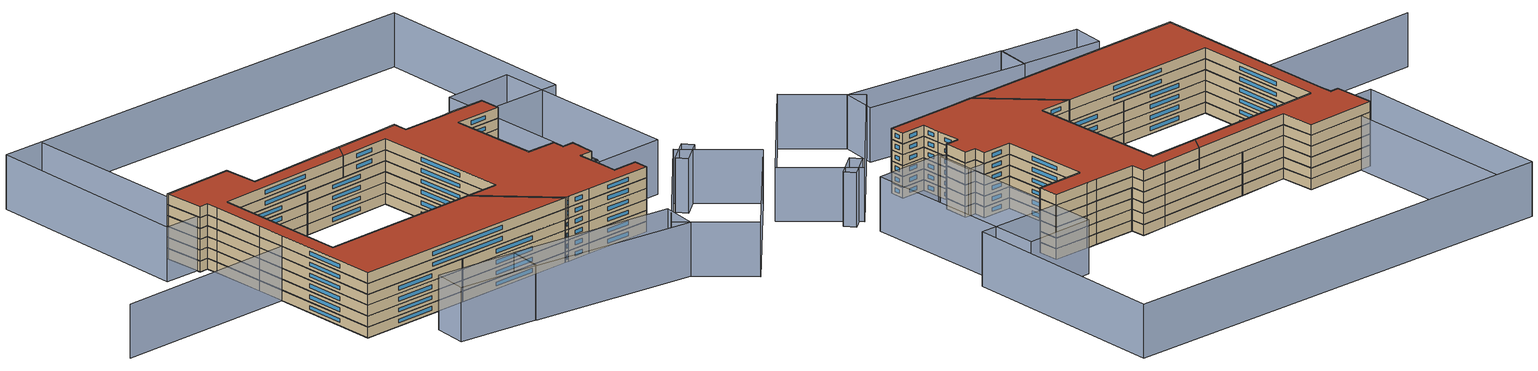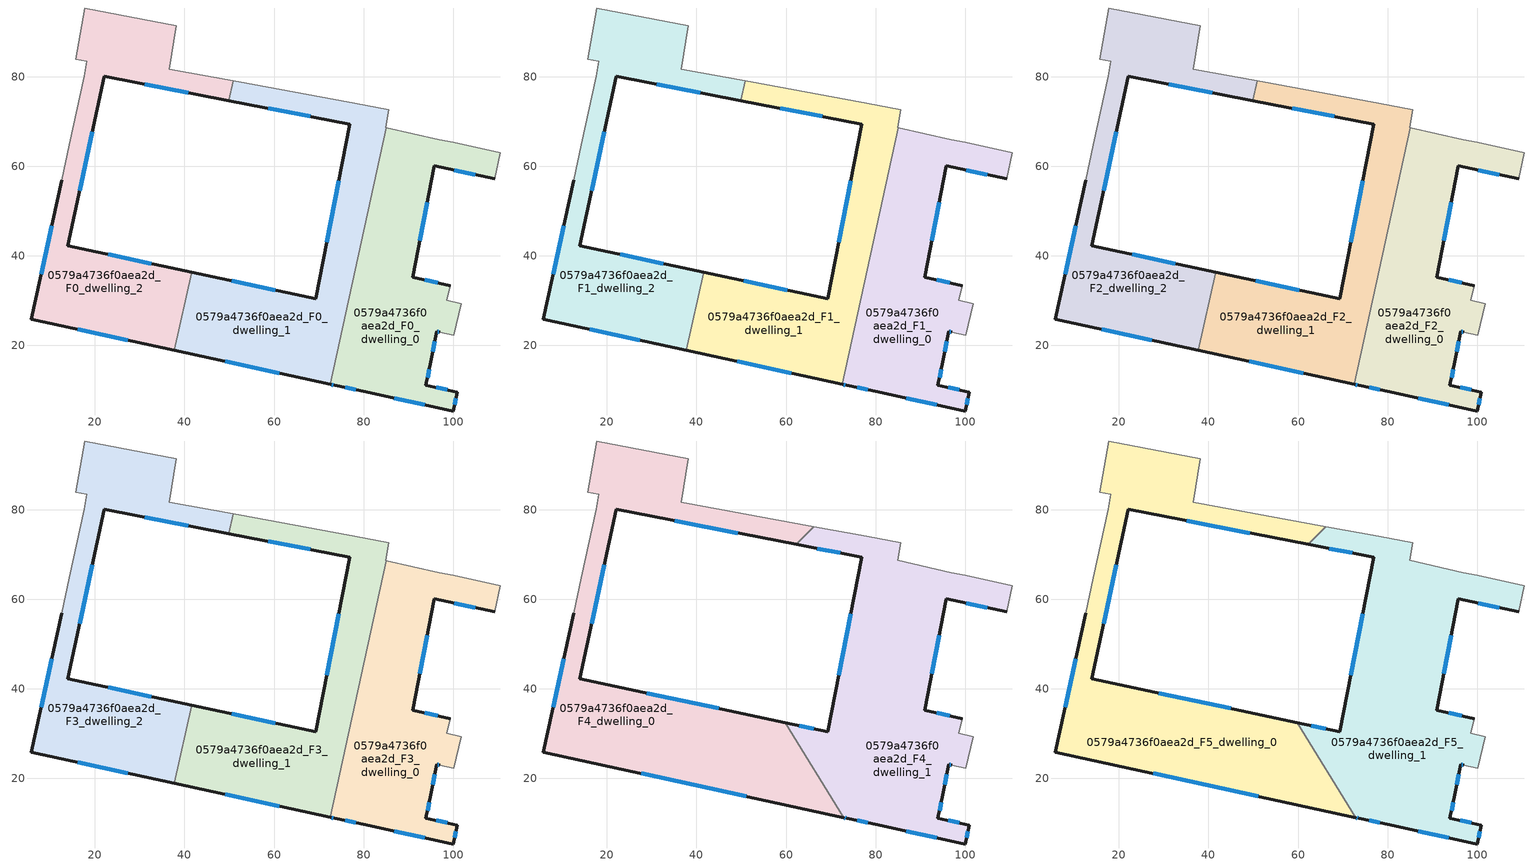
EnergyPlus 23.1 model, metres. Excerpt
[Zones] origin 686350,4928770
0579a4736f0aea2d_F0_dwelling_0
 floor ground (EU_floor_Construction): 100.94,9.56 93.94,11.07 95.07,16.31 96.32,23.1 97.01,22.95 100.17,22.27 101.87,29.29 98.62,30.05 99.36,33.34 90.97,35.24 95.83,60.07 109.3,57.16 110.51,63 100.09,65.36 96.97,65.89 85.02,68.63 72.52,11.29 73.61,11.05 80.53,9.6 100.04,5.32 z0
 wall outside (EU_wall_Construction): 109.3,57.16 95.83,60.07 90.97,35.24 99.36,33.34 / 97.01,22.95 96.32,23.1 95.07,16.31 93.94,11.07 100.94,9.56 100.04,5.32 80.53,9.6 73.61,11.05 72.52,11.29 z0:3
 wall adiabatic (EU_wall_Construction): 99.36,33.34 98.62,30.05 101.87,29.29 100.17,22.27 97.01,22.95 / 85.02,68.63 96.97,65.89 100.09,65.36 110.51,63 109.3,57.16 z0:3
 wall to 0579a4736f0aea2d_F0_dwelling_1 (EU_wall_Construction): 72.52,11.29 85.02,68.63 z0:3
 window (EU_Window_Construction): 104.92,58.1 100.21,59.12 / 94.25,51.99 92.55,43.31 / 93.69,34.62 96.63,33.95 / 96.78,22.99 96.54,23.05 / 95.91,20.89 95.47,18.51 / 94.7,14.6 94.31,12.77 / 96.22,10.58 98.67,10.05 / 100.65,8.18 100.33,6.7 / 93.69,6.71 86.87,8.21 / 78.28,10.07 75.86,10.58 / 73.25,11.12 72.87,11.21 z0.98:2.02
0579a4736f0aea2d_F0_dwelling_1
 floor ground (EU_floor_Construction): 72.52,11.29 85.02,68.63 84.92,68.66 85.65,72.62 78.08,74.04 50.89,79.06 49.93,74.64 76.89,69.41 69.32,30.37 41.57,36.32 37.76,18.87 z0
 wall outside (EU_wall_Construction): 72.52,11.29 37.76,18.87 / 41.57,36.32 69.32,30.37 76.89,69.41 49.93,74.64 z0:3
 wall adiabatic (EU_wall_Construction): 50.89,79.06 78.08,74.04 85.65,72.62 84.92,68.66 85.02,68.63 z0:3
 wall to 0579a4736f0aea2d_F0_dwelling_2 (EU_wall_Construction): 37.76,18.87 41.57,36.32 / 49.93,74.64 50.89,79.06 z0:3
 window (EU_Window_Construction): 61.21,13.75 49.07,16.4 / 50.59,34.39 60.29,32.3 / 71.78,43.06 74.42,56.71 / 68.12,71.11 58.7,72.94 z0.98:2.02
0579a4736f0aea2d_F0_dwelling_2
 floor ground (EU_floor_Construction): 37.76,18.87 41.57,36.32 13.97,42.25 22.08,80.05 49.93,74.64 50.89,79.06 36.61,81.7 38.16,91.35 17.68,95.35 15.69,83.92 18.16,83.49 17.56,80.11 14.23,64.78 12.6,56.82 5.8,25.84 z0
 wall outside (EU_wall_Construction): 49.93,74.64 22.08,80.05 13.97,42.25 41.57,36.32 / 37.76,18.87 5.8,25.84 12.6,56.82 z0:3
 wall adiabatic (EU_wall_Construction): 12.6,56.82 14.23,64.78 17.56,80.11 18.16,83.49 15.69,83.92 17.68,95.35 38.16,91.35 36.61,81.7 50.89,79.06 z0:3
 window (EU_Window_Construction): 40.87,76.4 31.13,78.29 / 19.44,67.75 16.6,54.54 / 22.94,40.32 32.59,38.25 / 27.37,21.13 16.19,23.57 / 8.01,35.91 10.39,46.74 z0.98:2.02
0579a4736f0aea2d_F1_dwelling_0
 floor to 0579a4736f0aea2d_F0_dwelling_0 (EU_floor_Construction): 100.94,9.56 93.94,11.07 95.07,16.31 96.32,23.1 97.01,22.95 100.17,22.27 101.87,29.29 98.62,30.05 99.36,33.34 90.97,35.24 95.83,60.07 109.3,57.16 110.51,63 100.09,65.36 96.97,65.89 85.02,68.63 72.52,11.29 73.61,11.05 80.53,9.6 100.04,5.32 z3
 wall outside (EU_wall_Construction): 109.3,57.16 95.83,60.07 90.97,35.24 99.36,33.34 / 97.01,22.95 96.32,23.1 95.07,16.31 93.94,11.07 100.94,9.56 100.04,5.32 80.53,9.6 73.61,11.05 72.52,11.29 z3:6
 wall adiabatic (EU_wall_Construction): 99.36,33.34 98.62,30.05 101.87,29.29 100.17,22.27 97.01,22.95 / 85.02,68.63 96.97,65.89 100.09,65.36 110.51,63 109.3,57.16 z3:6
 wall to 0579a4736f0aea2d_F1_dwelling_1 (EU_wall_Construction): 72.52,11.29 85.02,68.63 z3:6
 window (EU_Window_Construction): 104.92,58.1 100.21,59.12 / 94.25,51.99 92.55,43.31 / 93.69,34.62 96.63,33.95 / 96.78,22.99 96.54,23.05 / 95.91,20.89 95.47,18.51 / 94.7,14.6 94.31,12.77 / 96.22,10.58 98.67,10.05 / 100.65,8.18 100.33,6.7 / 93.69,6.71 86.87,8.21 / 78.28,10.07 75.86,10.58 / 73.25,11.12 72.87,11.21 z3.98:5.02
0579a4736f0aea2d_F1_dwelling_1
 floor to 0579a4736f0aea2d_F0_dwelling_1 (EU_floor_Construction): 72.52,11.29 85.02,68.63 84.92,68.66 85.65,72.62 78.08,74.04 50.89,79.06 49.93,74.64 76.89,69.41 69.32,30.37 41.57,36.32 37.76,18.87 z3
 wall outside (EU_wall_Construction): 72.52,11.29 37.76,18.87 / 41.57,36.32 69.32,30.37 76.89,69.41 49.93,74.64 z3:6
 wall adiabatic (EU_wall_Construction): 50.89,79.06 78.08,74.04 85.65,72.62 84.92,68.66 85.02,68.63 z3:6
 wall to 0579a4736f0aea2d_F1_dwelling_2 (EU_wall_Construction): 37.76,18.87 41.57,36.32 / 49.93,74.64 50.89,79.06 z3:6
 window (EU_Window_Construction): 61.21,13.75 49.07,16.4 / 50.59,34.39 60.29,32.3 / 71.78,43.06 74.42,56.71 / 68.12,71.11 58.7,72.94 z3.98:5.02
0579a4736f0aea2d_F1_dwelling_2
 floor to 0579a4736f0aea2d_F0_dwelling_2 (EU_floor_Construction): 37.76,18.87 41.57,36.32 13.97,42.25 22.08,80.05 49.93,74.64 50.89,79.06 36.61,81.7 38.16,91.35 17.68,95.35 15.69,83.92 18.16,83.49 17.56,80.11 14.23,64.78 12.6,56.82 5.8,25.84 z3
 wall outside (EU_wall_Construction): 49.93,74.64 22.08,80.05 13.97,42.25 41.57,36.32 / 37.76,18.87 5.8,25.84 12.6,56.82 z3:6
 wall adiabatic (EU_wall_Construction): 12.6,56.82 14.23,64.78 17.56,80.11 18.16,83.49 15.69,83.92 17.68,95.35 38.16,91.35 36.61,81.7 50.89,79.06 z3:6
 window (EU_Window_Construction): 40.87,76.4 31.13,78.29 / 19.44,67.75 16.6,54.54 / 22.94,40.32 32.59,38.25 / 27.37,21.13 16.19,23.57 / 8.01,35.91 10.39,46.74 z3.98:5.02
0579a4736f0aea2d_F2_dwelling_0
 floor to 0579a4736f0aea2d_F1_dwelling_0 (EU_floor_Construction): 100.94,9.56 93.94,11.07 95.07,16.31 96.32,23.1 97.01,22.95 100.17,22.27 101.87,29.29 98.62,30.05 99.36,33.34 90.97,35.24 95.83,60.07 109.3,57.16 110.51,63 100.09,65.36 96.97,65.89 85.02,68.63 72.52,11.29 73.61,11.05 80.53,9.6 100.04,5.32 z6
 wall outside (EU_wall_Construction): 109.3,57.16 95.83,60.07 90.97,35.24 99.36,33.34 / 97.01,22.95 96.32,23.1 95.07,16.31 93.94,11.07 100.94,9.56 100.04,5.32 80.53,9.6 73.61,11.05 72.52,11.29 z6:9
 wall adiabatic (EU_wall_Construction): 99.36,33.34 98.62,30.05 101.87,29.29 100.17,22.27 97.01,22.95 / 85.02,68.63 96.97,65.89 100.09,65.36 110.51,63 109.3,57.16 z6:9
 wall to 0579a4736f0aea2d_F2_dwelling_1 (EU_wall_Construction): 72.52,11.29 85.02,68.63 z6:9
 window (EU_Window_Construction): 104.92,58.1 100.21,59.12 / 94.25,51.99 92.55,43.31 / 93.69,34.62 96.63,33.95 / 96.78,22.99 96.54,23.05 / 95.91,20.89 95.47,18.51 / 94.7,14.6 94.31,12.77 / 96.22,10.58 98.67,10.05 / 100.65,8.18 100.33,6.7 / 93.69,6.71 86.87,8.21 / 78.28,10.07 75.86,10.58 / 73.25,11.12 72.87,11.21 z6.98:8.02
0579a4736f0aea2d_F2_dwelling_1
 floor to 0579a4736f0aea2d_F1_dwelling_1 (EU_floor_Construction): 72.52,11.29 85.02,68.63 84.92,68.66 85.65,72.62 78.08,74.04 50.89,79.06 49.93,74.64 76.89,69.41 69.32,30.37 41.57,36.32 37.76,18.87 z6
 wall outside (EU_wall_Construction): 72.52,11.29 37.76,18.87 / 41.57,36.32 69.32,30.37 76.89,69.41 49.93,74.64 z6:9
 wall adiabatic (EU_wall_Construction): 50.89,79.06 78.08,74.04 85.65,72.62 84.92,68.66 85.02,68.63 z6:9
 wall to 0579a4736f0aea2d_F2_dwelling_2 (EU_wall_Construction): 37.76,18.87 41.57,36.32 / 49.93,74.64 50.89,79.06 z6:9
 window (EU_Window_Construction): 61.21,13.75 49.07,16.4 / 50.59,34.39 60.29,32.3 / 71.78,43.06 74.42,56.71 / 68.12,71.11 58.7,72.94 z6.98:8.02
0579a4736f0aea2d_F2_dwelling_2
 floor to 0579a4736f0aea2d_F1_dwelling_2 (EU_floor_Construction): 37.76,18.87 41.57,36.32 13.97,42.25 22.08,80.05 49.93,74.64 50.89,79.06 36.61,81.7 38.16,91.35 17.68,95.35 15.69,83.92 18.16,83.49 17.56,80.11 14.23,64.78 12.6,56.82 5.8,25.84 z6
 wall outside (EU_wall_Construction): 49.93,74.64 22.08,80.05 13.97,42.25 41.57,36.32 / 37.76,18.87 5.8,25.84 12.6,56.82 z6:9
 wall adiabatic (EU_wall_Construction): 12.6,56.82 14.23,64.78 17.56,80.11 18.16,83.49 15.69,83.92 17.68,95.35 38.16,91.35 36.61,81.7 50.89,79.06 z6:9
 window (EU_Window_Construction): 40.87,76.4 31.13,78.29 / 19.44,67.75 16.6,54.54 / 22.94,40.32 32.59,38.25 / 27.37,21.13 16.19,23.57 / 8.01,35.91 10.39,46.74 z6.98:8.02
0579a4736f0aea2d_F3_dwelling_0
 floor to 0579a4736f0aea2d_F2_dwelling_0 (EU_floor_Construction): 100.94,9.56 93.94,11.07 95.07,16.31 96.32,23.1 97.01,22.95 100.17,22.27 101.87,29.29 98.62,30.05 99.36,33.34 90.97,35.24 95.83,60.07 109.3,57.16 110.51,63 100.09,65.36 96.97,65.89 85.02,68.63 72.52,11.29 73.61,11.05 80.53,9.6 100.04,5.32 z9
 wall outside (EU_wall_Construction): 109.3,57.16 95.83,60.07 90.97,35.24 99.36,33.34 / 97.01,22.95 96.32,23.1 95.07,16.31 93.94,11.07 100.94,9.56 100.04,5.32 80.53,9.6 73.61,11.05 72.52,11.29 z9:12
 wall adiabatic (EU_wall_Construction): 99.36,33.34 98.62,30.05 101.87,29.29 100.17,22.27 97.01,22.95 / 85.02,68.63 96.97,65.89 100.09,65.36 110.51,63 109.3,57.16 z9:12
 wall to 0579a4736f0aea2d_F3_dwelling_1 (EU_wall_Construction): 72.52,11.29 85.02,68.63 z9:12
 window (EU_Window_Construction): 104.92,58.1 100.21,59.12 / 94.25,51.99 92.55,43.31 / 93.69,34.62 96.63,33.95 / 96.78,22.99 96.54,23.05 / 95.91,20.89 95.47,18.51 / 94.7,14.6 94.31,12.77 / 96.22,10.58 98.67,10.05 / 100.65,8.18 100.33,6.7 / 93.69,6.71 86.87,8.21 / 78.28,10.07 75.86,10.58 / 73.25,11.12 72.87,11.21 z9.98:11.02
0579a4736f0aea2d_F3_dwelling_1
 floor to 0579a4736f0aea2d_F2_dwelling_1 (EU_floor_Construction): 72.52,11.29 85.02,68.63 84.92,68.66 85.65,72.62 78.08,74.04 50.89,79.06 49.93,74.64 76.89,69.41 69.32,30.37 41.57,36.32 37.76,18.87 z9
 wall outside (EU_wall_Construction): 72.52,11.29 37.76,18.87 / 41.57,36.32 69.32,30.37 76.89,69.41 49.93,74.64 z9:12
 wall adiabatic (EU_wall_Construction): 50.89,79.06 78.08,74.04 85.65,72.62 84.92,68.66 85.02,68.63 z9:12
 wall to 0579a4736f0aea2d_F3_dwelling_2 (EU_wall_Construction): 37.76,18.87 41.57,36.32 / 49.93,74.64 50.89,79.06 z9:12
 window (EU_Window_Construction): 61.21,13.75 49.07,16.4 / 50.59,34.39 60.29,32.3 / 71.78,43.06 74.42,56.71 / 68.12,71.11 58.7,72.94 z9.98:11.02
0579a4736f0aea2d_F3_dwelling_2
 floor to 0579a4736f0aea2d_F2_dwelling_2 (EU_floor_Construction): 37.76,18.87 41.57,36.32 13.97,42.25 22.08,80.05 49.93,74.64 50.89,79.06 36.61,81.7 38.16,91.35 17.68,95.35 15.69,83.92 18.16,83.49 17.56,80.11 14.23,64.78 12.6,56.82 5.8,25.84 z9
 wall outside (EU_wall_Construction): 49.93,74.64 22.08,80.05 13.97,42.25 41.57,36.32 / 37.76,18.87 5.8,25.84 12.6,56.82 z9:12
 wall adiabatic (EU_wall_Construction): 12.6,56.82 14.23,64.78 17.56,80.11 18.16,83.49 15.69,83.92 17.68,95.35 38.16,91.35 36.61,81.7 50.89,79.06 z9:12
 window (EU_Window_Construction): 40.87,76.4 31.13,78.29 / 19.44,67.75 16.6,54.54 / 22.94,40.32 32.59,38.25 / 27.37,21.13 16.19,23.57 / 8.01,35.91 10.39,46.74 z9.98:11.02
0579a4736f0aea2d_F4_dwelling_0
 floor to 0579a4736f0aea2d_F3_dwelling_2 (EU_floor_Construction): 37.76,18.87 41.57,36.32 13.97,42.25 22.08,80.05 49.93,74.64 50.89,79.06 36.61,81.7 38.16,91.35 17.68,95.35 15.69,83.92 18.16,83.49 17.56,80.11 14.23,64.78 12.6,56.82 5.8,25.84 z12
 floor to 0579a4736f0aea2d_F3_dwelling_0 (EU_floor_Construction): 72.92,11.2 72.61,11.71 72.52,11.29 z12
 floor to 0579a4736f0aea2d_F3_dwelling_1 (EU_floor_Construction): 62.25,72.25 66.19,76.24 50.89,79.06 49.93,74.64 z12; 72.52,11.29 72.61,11.71 59.87,32.39 41.57,36.32 37.76,18.87 z12
 wall outside (EU_wall_Construction): 62.25,72.25 22.08,80.05 13.97,42.25 59.87,32.39 / 72.92,11.2 5.8,25.84 12.6,56.82 z12:15
 wall to 0579a4736f0aea2d_F4_dwelling_1 (EU_wall_Construction): 66.19,76.24 62.25,72.25 / 59.87,32.39 72.92,11.2 z12:15
 wall adiabatic (EU_wall_Construction): 12.6,56.82 14.23,64.78 17.56,80.11 18.16,83.49 15.69,83.92 17.68,95.35 38.16,91.35 36.61,81.7 66.19,76.24 z12:15
 window (EU_Window_Construction): 49.19,74.78 35.14,77.51 / 19.44,67.75 16.6,54.54 / 28.9,39.04 44.94,35.6 / 51.09,15.96 27.63,21.08 / 8.01,35.91 10.39,46.74 z12.98:14.02
0579a4736f0aea2d_F4_dwelling_1
 floor to 0579a4736f0aea2d_F3_dwelling_0 (EU_floor_Construction): 100.94,9.56 93.94,11.07 95.07,16.31 96.32,23.1 97.01,22.95 100.17,22.27 101.87,29.29 98.62,30.05 99.36,33.34 90.97,35.24 95.83,60.07 109.3,57.16 110.51,63 100.09,65.36 96.97,65.89 85.02,68.63 72.61,11.71 72.92,11.2 73.61,11.05 80.53,9.6 100.04,5.32 z12
 floor to 0579a4736f0aea2d_F3_dwelling_1 (EU_floor_Construction): 72.61,11.71 85.02,68.63 84.92,68.66 85.65,72.62 78.08,74.04 66.19,76.24 62.25,72.25 76.89,69.41 69.32,30.37 59.87,32.39 z12
 wall outside (EU_wall_Construction): 109.3,57.16 95.83,60.07 90.97,35.24 99.36,33.34 / 97.01,22.95 96.32,23.1 95.07,16.31 93.94,11.07 100.94,9.56 100.04,5.32 80.53,9.6 73.61,11.05 72.92,11.2 / 59.87,32.39 69.32,30.37 76.89,69.41 62.25,72.25 z12:15
 wall adiabatic (EU_wall_Construction): 99.36,33.34 98.62,30.05 101.87,29.29 100.17,22.27 97.01,22.95 / 66.19,76.24 78.08,74.04 85.65,72.62 84.92,68.66 96.97,65.89 100.09,65.36 110.51,63 109.3,57.16 z12:15
 window (EU_Window_Construction): 104.92,58.1 100.21,59.12 / 94.25,51.99 92.55,43.31 / 93.69,34.62 96.63,33.95 / 96.78,22.99 96.54,23.05 / 95.91,20.89 95.47,18.51 / 94.7,14.6 94.31,12.77 / 96.22,10.58 98.67,10.05 / 100.65,8.18 100.33,6.7 / 93.69,6.71 86.87,8.21 / 78.28,10.07 75.86,10.58 / 73.38,11.1 73.15,11.15 / 62.94,31.73 66.25,31.03 / 71.78,43.06 74.42,56.71 / 72.13,70.33 67.01,71.32 z12.98:14.02
0579a4736f0aea2d_F5_dwelling_0
 floor to 0579a4736f0aea2d_F4_dwelling_0 (EU_floor_Construction): 72.92,11.2 59.87,32.39 13.97,42.25 22.08,80.05 62.25,72.25 66.19,76.24 36.61,81.7 38.16,91.35 17.68,95.35 15.69,83.92 18.16,83.49 17.56,80.11 14.23,64.78 12.6,56.82 5.8,25.84 z15
 wall outside (EU_wall_Construction): 62.25,72.25 22.08,80.05 13.97,42.25 59.87,32.39 / 72.92,11.2 5.8,25.84 12.6,56.82 z15:18
 wall to 0579a4736f0aea2d_F5_dwelling_1 (EU_wall_Construction): 66.19,76.24 62.25,72.25 / 59.87,32.39 72.92,11.2 z15:18
 wall adiabatic (EU_wall_Construction): 12.6,56.82 14.23,64.78 17.56,80.11 18.16,83.49 15.69,83.92 17.68,95.35 38.16,91.35 36.61,81.7 66.19,76.24 z15:18
 window (EU_Window_Construction): 49.19,74.78 35.14,77.51 / 19.44,67.75 16.6,54.54 / 28.9,39.04 44.94,35.6 / 51.09,15.96 27.63,21.08 / 8.01,35.91 10.39,46.74 z15.98:17.02
 roof outside (EU_roof_Construction): 66.19,76.24 62.25,72.25 22.08,80.05 13.97,42.25 59.87,32.39 72.92,11.2 5.8,25.84 12.6,56.82 14.23,64.78 17.56,80.11 18.16,83.49 15.69,83.92 17.68,95.35 38.16,91.35 36.61,81.7 z18
0579a4736f0aea2d_F5_dwelling_1
 floor to 0579a4736f0aea2d_F4_dwelling_1 (EU_floor_Construction): 100.94,9.56 93.94,11.07 95.07,16.31 96.32,23.1 97.01,22.95 100.17,22.27 101.87,29.29 98.62,30.05 99.36,33.34 90.97,35.24 95.83,60.07 109.3,57.16 110.51,63 100.09,65.36 96.97,65.89 84.92,68.66 85.65,72.62 78.08,74.04 66.19,76.24 62.25,72.25 76.89,69.41 69.32,30.37 59.87,32.39 72.92,11.2 73.61,11.05 80.53,9.6 100.04,5.32 z15
 wall outside (EU_wall_Construction): 109.3,57.16 95.83,60.07 90.97,35.24 99.36,33.34 / 97.01,22.95 96.32,23.1 95.07,16.31 93.94,11.07 100.94,9.56 100.04,5.32 80.53,9.6 73.61,11.05 72.92,11.2 / 59.87,32.39 69.32,30.37 76.89,69.41 62.25,72.25 z15:18
 wall adiabatic (EU_wall_Construction): 99.36,33.34 98.62,30.05 101.87,29.29 100.17,22.27 97.01,22.95 / 66.19,76.24 78.08,74.04 85.65,72.62 84.92,68.66 96.97,65.89 100.09,65.36 110.51,63 109.3,57.16 z15:18
 window (EU_Window_Construction): 104.92,58.1 100.21,59.12 / 94.25,51.99 92.55,43.31 / 93.69,34.62 96.63,33.95 / 96.78,22.99 96.54,23.05 / 95.91,20.89 95.47,18.51 / 94.7,14.6 94.31,12.77 / 96.22,10.58 98.67,10.05 / 100.65,8.18 100.33,6.7 / 93.69,6.71 86.87,8.21 / 78.28,10.07 75.86,10.58 / 73.38,11.1 73.15,11.15 / 62.94,31.73 66.25,31.03 / 71.78,43.06 74.42,56.71 / 72.13,70.33 67.01,71.32 z15.98:17.02
 roof outside (EU_roof_Construction): 110.51,63 109.3,57.16 95.83,60.07 90.97,35.24 99.36,33.34 98.62,30.05 101.87,29.29 100.17,22.27 97.01,22.95 96.32,23.1 95.07,16.31 93.94,11.07 100.94,9.56 100.04,5.32 80.53,9.6 73.61,11.05 72.92,11.2 59.87,32.39 69.32,30.37 76.89,69.41 62.25,72.25 66.19,76.24 78.08,74.04 85.65,72.62 84.92,68.66 96.97,65.89 100.09,65.36 z18
shading: 31.64,143.25 12.6,56.82 / 12.6,56.82 -38.58,68.09 / 80.74,-15.38 118.44,9.82 / 118.44,9.82 130.98,-8.94 / 130.98,-8.94 93.28,-34.14 / 93.28,-34.14 80.74,-15.38 / 42.46,6.62 86.99,-10.01 / 86.99,-10.01 83.46,-19.45 / 83.46,-19.45 38.93,-2.82 / 38.93,-2.82 42.46,6.62 / 20.35,14.12 42.58,6.39 / 42.58,6.39 39.43,-2.67 / 39.43,-2.67 17.2,5.06 / 17.2,5.06 20.35,14.12 / 114.32,6.39 122.16,9.99 / 122.16,9.99 123.6,6.85 / 123.6,6.85 115.76,3.25 / 115.76,3.25 114.32,6.39 / 104.53,32.19 102.23,21.81 / 102.23,21.81 97.05,22.95 / 97.05,22.95 99.35,33.34 / 99.35,33.34 104.53,32.19 / 132.65,70.55 121.02,16.45 / 121.02,16.45 101.41,20.66 / 101.41,20.66 113.04,74.77 / 113.04,74.77 132.65,70.55 / 20.1,146.41 148.53,115.87 / 148.53,115.87 134.5,56.87 / 134.5,56.87 6.07,87.4 / 6.07,87.4 20.1,146.41 z0:15
[Building]
EU S2 Campaign: North Axis=0; Terrain=City; Solar Distribution=FullExterior
[Site:Location]
Bologna: Latitude=44.5; Longitude=11.25; Time Zone=1; Elevation=37
[SizingPeriod:WeatherFileDays]
AnnualSizingPeriod: Begin Month=1; Begin Day of Month=1; End Month=12; End Day of Month=31; Day of Week for Start Day=Monday; Use Weather File Daylight Saving Period=No; Use Weather File Rain and Snow Indicators=No
[MATERIAL]
EU_InternalMass_Material: Roughness=MediumRough; Thickness=0.1; Conductivity=1; Density=1800; Specific Heat=900; Thermal Absorptance=0.9; Solar Absorptance=0.7; Visible Absorptance=0.7
[MATERIAL:NOMASS] Roughness=MediumRough; Thermal Absorptance=0.9; Solar Absorptance=0.7; Visible Absorptance=0.7
Name | Thermal Resistance
EU_wall_NoMass | 0.905828
EU_roof_NoMass | 0.37593
EU_floor_NoMass | 0.67114
[WINDOWMATERIAL:SIMPLEGLAZINGSYSTEM]
EU_Window_SimpleGlazing: UFactor=4.52486; Solar Heat Gain Coefficient=0.85; Visible Transmittance=0.85
[CONSTRUCTION]
EU_wall_Construction: EU_wall_NoMass
EU_roof_Construction: EU_roof_NoMass
EU_floor_Construction: EU_floor_NoMass
EU_InternalMass_Construction: EU_InternalMass_Material
EU_Window_Construction: EU_Window_SimpleGlazing
[ZONE] Type=1; Multiplier=1; Ceiling Height=autocalculate; Floor Area=autocalculate; Part of Total Floor Area=Yes
Name | Volume
0579a4736f0aea2d_F0_dwelling_0; 0579a4736f0aea2d_F1_dwelling_0; 0579a4736f0aea2d_F2_dwelling_0; 0579a4736f0aea2d_F3_dwelling_0 | 3326.04
0579a4736f0aea2d_F4_dwelling_0; 0579a4736f0aea2d_F5_dwelling_0 | 4988.96
0579a4736f0aea2d_F0_dwelling_1; 0579a4736f0aea2d_F1_dwelling_1; 0579a4736f0aea2d_F2_dwelling_1; 0579a4736f0aea2d_F3_dwelling_1 | 3325.98
0579a4736f0aea2d_F4_dwelling_1; 0579a4736f0aea2d_F5_dwelling_1 | 4989.13
0579a4736f0aea2d_F0_dwelling_2; 0579a4736f0aea2d_F1_dwelling_2; 0579a4736f0aea2d_F2_dwelling_2; 0579a4736f0aea2d_F3_dwelling_2 | 3326
[INTERNALMASS] Construction=EU_InternalMass_Construction
Name | Zone or ZoneList | Surface Area
0579a4736f0aea2d_F0_dwelling_0_EU_InternalMass | 0579a4736f0aea2d_F0_dwelling_0 | 1108.68
0579a4736f0aea2d_F0_dwelling_1_EU_InternalMass | 0579a4736f0aea2d_F0_dwelling_1 | 1108.66
0579a4736f0aea2d_F0_dwelling_2_EU_InternalMass | 0579a4736f0aea2d_F0_dwelling_2 | 1108.67
0579a4736f0aea2d_F1_dwelling_0_EU_InternalMass | 0579a4736f0aea2d_F1_dwelling_0 | 1108.68
0579a4736f0aea2d_F1_dwelling_1_EU_InternalMass | 0579a4736f0aea2d_F1_dwelling_1 | 1108.66
0579a4736f0aea2d_F1_dwelling_2_EU_InternalMass | 0579a4736f0aea2d_F1_dwelling_2 | 1108.67
0579a4736f0aea2d_F2_dwelling_0_EU_InternalMass | 0579a4736f0aea2d_F2_dwelling_0 | 1108.68
0579a4736f0aea2d_F2_dwelling_1_EU_InternalMass | 0579a4736f0aea2d_F2_dwelling_1 | 1108.66
0579a4736f0aea2d_F2_dwelling_2_EU_InternalMass | 0579a4736f0aea2d_F2_dwelling_2 | 1108.67
0579a4736f0aea2d_F3_dwelling_0_EU_InternalMass | 0579a4736f0aea2d_F3_dwelling_0 | 1108.68
0579a4736f0aea2d_F3_dwelling_1_EU_InternalMass | 0579a4736f0aea2d_F3_dwelling_1 | 1108.66
0579a4736f0aea2d_F3_dwelling_2_EU_InternalMass | 0579a4736f0aea2d_F3_dwelling_2 | 1108.67
0579a4736f0aea2d_F4_dwelling_0_EU_InternalMass | 0579a4736f0aea2d_F4_dwelling_0 | 1662.99
0579a4736f0aea2d_F4_dwelling_1_EU_InternalMass | 0579a4736f0aea2d_F4_dwelling_1 | 1663.04
0579a4736f0aea2d_F5_dwelling_0_EU_InternalMass | 0579a4736f0aea2d_F5_dwelling_0 | 1662.99
0579a4736f0aea2d_F5_dwelling_1_EU_InternalMass | 0579a4736f0aea2d_F5_dwelling_1 | 1663.04
[OTHEREQUIPMENT] Fuel Type=Electricity; Design Level Calculation Method=Watts/Area; Power per Zone Floor Area=1; Fraction Latent=0; Fraction Radiant=0; Fraction Lost=0; Carbon Dioxide Generation Rate=0; EndUse Subcategory=EU_Step8_InternalGains
Name | Zone or ZoneList or Space or SpaceList | Schedule
EU_Step8_InternalGain_0579a4736f0aea2d_F0_dwelling_0_f000 | 0579a4736f0aea2d_F0_dwelling_0 | EU_Step8_GainSchedule_0579a4736f0aea2d_F0_dwelling_0_f000
EU_Step8_InternalGain_0579a4736f0aea2d_F0_dwelling_1_f000 | 0579a4736f0aea2d_F0_dwelling_1 | EU_Step8_GainSchedule_0579a4736f0aea2d_F0_dwelling_1_f000
EU_Step8_InternalGain_0579a4736f0aea2d_F0_dwelling_2_f000 | 0579a4736f0aea2d_F0_dwelling_2 | EU_Step8_GainSchedule_0579a4736f0aea2d_F0_dwelling_2_f000
EU_Step8_InternalGain_0579a4736f0aea2d_F1_dwelling_0_f000 | 0579a4736f0aea2d_F1_dwelling_0 | EU_Step8_GainSchedule_0579a4736f0aea2d_F1_dwelling_0_f000
EU_Step8_InternalGain_0579a4736f0aea2d_F1_dwelling_1_f000 | 0579a4736f0aea2d_F1_dwelling_1 | EU_Step8_GainSchedule_0579a4736f0aea2d_F1_dwelling_1_f000
EU_Step8_InternalGain_0579a4736f0aea2d_F1_dwelling_2_f000 | 0579a4736f0aea2d_F1_dwelling_2 | EU_Step8_GainSchedule_0579a4736f0aea2d_F1_dwelling_2_f000
EU_Step8_InternalGain_0579a4736f0aea2d_F2_dwelling_0_f000 | 0579a4736f0aea2d_F2_dwelling_0 | EU_Step8_GainSchedule_0579a4736f0aea2d_F2_dwelling_0_f000
EU_Step8_InternalGain_0579a4736f0aea2d_F2_dwelling_1_f000 | 0579a4736f0aea2d_F2_dwelling_1 | EU_Step8_GainSchedule_0579a4736f0aea2d_F2_dwelling_1_f000
EU_Step8_InternalGain_0579a4736f0aea2d_F2_dwelling_2_f000 | 0579a4736f0aea2d_F2_dwelling_2 | EU_Step8_GainSchedule_0579a4736f0aea2d_F2_dwelling_2_f000
EU_Step8_InternalGain_0579a4736f0aea2d_F3_dwelling_0_f000 | 0579a4736f0aea2d_F3_dwelling_0 | EU_Step8_GainSchedule_0579a4736f0aea2d_F3_dwelling_0_f000
EU_Step8_InternalGain_0579a4736f0aea2d_F3_dwelling_1_f000 | 0579a4736f0aea2d_F3_dwelling_1 | EU_Step8_GainSchedule_0579a4736f0aea2d_F3_dwelling_1_f000
EU_Step8_InternalGain_0579a4736f0aea2d_F3_dwelling_2_f000 | 0579a4736f0aea2d_F3_dwelling_2 | EU_Step8_GainSchedule_0579a4736f0aea2d_F3_dwelling_2_f000
EU_Step8_InternalGain_0579a4736f0aea2d_F4_dwelling_0_f000 | 0579a4736f0aea2d_F4_dwelling_0 | EU_Step8_GainSchedule_0579a4736f0aea2d_F4_dwelling_0_f000
EU_Step8_InternalGain_0579a4736f0aea2d_F4_dwelling_1_f000 | 0579a4736f0aea2d_F4_dwelling_1 | EU_Step8_GainSchedule_0579a4736f0aea2d_F4_dwelling_1_f000
EU_Step8_InternalGain_0579a4736f0aea2d_F5_dwelling_0_f000 | 0579a4736f0aea2d_F5_dwelling_0 | EU_Step8_GainSchedule_0579a4736f0aea2d_F5_dwelling_0_f000
EU_Step8_InternalGain_0579a4736f0aea2d_F5_dwelling_1_f000 | 0579a4736f0aea2d_F5_dwelling_1 | EU_Step8_GainSchedule_0579a4736f0aea2d_F5_dwelling_1_f000
[ZONEVENTILATION:DESIGNFLOWRATE] Schedule=EU_AlwaysOn; Design Flow Rate Calculation Method=AirChanges/Hour; Air Changes per Hour=0.73129; Ventilation Type=Natural; Fan Pressure Rise=0; Fan Total Efficiency=1; Constant Term Coefficient=1; Temperature Term Coefficient=0; Velocity Term Coefficient=0; Velocity Squared Term Coefficient=0; Minimum Indoor Temperature=-100; Maximum Indoor Temperature=100; Delta Temperature=-100; Minimum Outdoor Temperature=-100; Maximum Outdoor Temperature=100; Maximum Wind Speed=40
Name | Zone or ZoneList or Space or SpaceList
EU_ConstantAir_0579a4736f0aea2d_F0_dwelling_0 | 0579a4736f0aea2d_F0_dwelling_0
EU_ConstantAir_0579a4736f0aea2d_F0_dwelling_1 | 0579a4736f0aea2d_F0_dwelling_1
EU_ConstantAir_0579a4736f0aea2d_F0_dwelling_2 | 0579a4736f0aea2d_F0_dwelling_2
EU_ConstantAir_0579a4736f0aea2d_F1_dwelling_0 | 0579a4736f0aea2d_F1_dwelling_0
EU_ConstantAir_0579a4736f0aea2d_F1_dwelling_1 | 0579a4736f0aea2d_F1_dwelling_1
EU_ConstantAir_0579a4736f0aea2d_F1_dwelling_2 | 0579a4736f0aea2d_F1_dwelling_2
EU_ConstantAir_0579a4736f0aea2d_F2_dwelling_0 | 0579a4736f0aea2d_F2_dwelling_0
EU_ConstantAir_0579a4736f0aea2d_F2_dwelling_1 | 0579a4736f0aea2d_F2_dwelling_1
EU_ConstantAir_0579a4736f0aea2d_F2_dwelling_2 | 0579a4736f0aea2d_F2_dwelling_2
EU_ConstantAir_0579a4736f0aea2d_F3_dwelling_0 | 0579a4736f0aea2d_F3_dwelling_0
EU_ConstantAir_0579a4736f0aea2d_F3_dwelling_1 | 0579a4736f0aea2d_F3_dwelling_1
EU_ConstantAir_0579a4736f0aea2d_F3_dwelling_2 | 0579a4736f0aea2d_F3_dwelling_2
EU_ConstantAir_0579a4736f0aea2d_F4_dwelling_0 | 0579a4736f0aea2d_F4_dwelling_0
EU_ConstantAir_0579a4736f0aea2d_F4_dwelling_1 | 0579a4736f0aea2d_F4_dwelling_1
EU_ConstantAir_0579a4736f0aea2d_F5_dwelling_0 | 0579a4736f0aea2d_F5_dwelling_0
EU_ConstantAir_0579a4736f0aea2d_F5_dwelling_1 | 0579a4736f0aea2d_F5_dwelling_1
[HVACTEMPLATE:THERMOSTAT] Constant Heating Setpoint=20; Constant Cooling Setpoint=50
EU_HeatOnly_0579a4736f0aea2d_F0_dwelling_0; EU_HeatOnly_0579a4736f0aea2d_F0_dwelling_1; EU_HeatOnly_0579a4736f0aea2d_F0_dwelling_2; EU_HeatOnly_0579a4736f0aea2d_F1_dwelling_0; EU_HeatOnly_0579a4736f0aea2d_F1_dwelling_1; EU_HeatOnly_0579a4736f0aea2d_F1_dwelling_2; EU_HeatOnly_0579a4736f0aea2d_F2_dwelling_0; EU_HeatOnly_0579a4736f0aea2d_F2_dwelling_1; EU_HeatOnly_0579a4736f0aea2d_F2_dwelling_2; EU_HeatOnly_0579a4736f0aea2d_F3_dwelling_0; EU_HeatOnly_0579a4736f0aea2d_F3_dwelling_1; EU_HeatOnly_0579a4736f0aea2d_F3_dwelling_2; EU_HeatOnly_0579a4736f0aea2d_F4_dwelling_0; EU_HeatOnly_0579a4736f0aea2d_F4_dwelling_1; EU_HeatOnly_0579a4736f0aea2d_F5_dwelling_0; EU_HeatOnly_0579a4736f0aea2d_F5_dwelling_1
[HVACTEMPLATE:ZONE:IDEALLOADSAIRSYSTEM] System Availability Schedule=EU_AlwaysOn; Maximum Heating Supply Air Temperature=50; Minimum Cooling Supply Air Temperature=13; Maximum Heating Supply Air Humidity Ratio=0.0156; Minimum Cooling Supply Air Humidity Ratio=0.0077; Heating Limit=NoLimit; Cooling Limit=NoLimit; Heating Availability Schedule=EU_AlwaysOn; Cooling Availability Schedule=EU_CoolingOff; Dehumidification Control Type=ConstantSensibleHeatRatio; Cooling Sensible Heat Ratio=0.7; Dehumidification Setpoint=60; Humidification Control Type=None; Humidification Setpoint=30; Outdoor Air Method=None; Outdoor Air Flow Rate per Person=0.00944; Outdoor Air Flow Rate per Zone Floor Area=0; Outdoor Air Flow Rate per Zone=0; Demand Controlled Ventilation Type=None; Outdoor Air Economizer Type=NoEconomizer; Heat Recovery Type=None; Sensible Heat Recovery Effectiveness=0.7; Latent Heat Recovery Effectiveness=0.65
Name | Template Thermostat
0579a4736f0aea2d_F0_dwelling_0 | EU_HeatOnly_0579a4736f0aea2d_F0_dwelling_0
0579a4736f0aea2d_F0_dwelling_1 | EU_HeatOnly_0579a4736f0aea2d_F0_dwelling_1
0579a4736f0aea2d_F0_dwelling_2 | EU_HeatOnly_0579a4736f0aea2d_F0_dwelling_2
0579a4736f0aea2d_F1_dwelling_0 | EU_HeatOnly_0579a4736f0aea2d_F1_dwelling_0
0579a4736f0aea2d_F1_dwelling_1 | EU_HeatOnly_0579a4736f0aea2d_F1_dwelling_1
0579a4736f0aea2d_F1_dwelling_2 | EU_HeatOnly_0579a4736f0aea2d_F1_dwelling_2
0579a4736f0aea2d_F2_dwelling_0 | EU_HeatOnly_0579a4736f0aea2d_F2_dwelling_0
0579a4736f0aea2d_F2_dwelling_1 | EU_HeatOnly_0579a4736f0aea2d_F2_dwelling_1
0579a4736f0aea2d_F2_dwelling_2 | EU_HeatOnly_0579a4736f0aea2d_F2_dwelling_2
0579a4736f0aea2d_F3_dwelling_0 | EU_HeatOnly_0579a4736f0aea2d_F3_dwelling_0
0579a4736f0aea2d_F3_dwelling_1 | EU_HeatOnly_0579a4736f0aea2d_F3_dwelling_1
0579a4736f0aea2d_F3_dwelling_2 | EU_HeatOnly_0579a4736f0aea2d_F3_dwelling_2
0579a4736f0aea2d_F4_dwelling_0 | EU_HeatOnly_0579a4736f0aea2d_F4_dwelling_0
0579a4736f0aea2d_F4_dwelling_1 | EU_HeatOnly_0579a4736f0aea2d_F4_dwelling_1
0579a4736f0aea2d_F5_dwelling_0 | EU_HeatOnly_0579a4736f0aea2d_F5_dwelling_0
0579a4736f0aea2d_F5_dwelling_1 | EU_HeatOnly_0579a4736f0aea2d_F5_dwelling_1
[SIZING:ZONE] Zone Cooling Design Supply Air Temperature Input Method=SupplyAirTemperature; Zone Cooling Design Supply Air Temperature=13; Zone Heating Design Supply Air Temperature Input Method=SupplyAirTemperature; Zone Heating Design Supply Air Temperature=50; Zone Cooling Design Supply Air Humidity Ratio=0.008; Zone Heating Design Supply Air Humidity Ratio=0.008; Cooling Design Air Flow Method=DesignDay; Cooling Design Air Flow Rate=0; Cooling Minimum Air Flow per Zone Floor Area=0.000762; Cooling Minimum Air Flow=0; Cooling Minimum Air Flow Fraction=0.2; Heating Design Air Flow Method=DesignDay; Heating Design Air Flow Rate=0; Heating Maximum Air Flow per Zone Floor Area=0.002032; Heating Maximum Air Flow=0.141576; Heating Maximum Air Flow Fraction=0.3; Account for Dedicated Outdoor Air System=No; Dedicated Outdoor Air System Control Strategy=NeutralSupplyAir; Dedicated Outdoor Air Low Setpoint Temperature for Design=autosize; Dedicated Outdoor Air High Setpoint Temperature for Design=autosize; Zone Load Sizing Method=Sensible Load Only No Latent Load; Zone Latent Cooling Design Supply Air Humidity Ratio Input Method=HumidityRatioDifference; Zone Cooling Design Supply Air Humidity Ratio Difference=0.005; Zone Latent Heating Design Supply Air Humidity Ratio Input Method=HumidityRatioDifference; Zone Humidification Design Supply Air Humidity Ratio Difference=0.005
0579a4736f0aea2d_F0_dwelling_0; 0579a4736f0aea2d_F0_dwelling_1; 0579a4736f0aea2d_F0_dwelling_2; 0579a4736f0aea2d_F1_dwelling_0; 0579a4736f0aea2d_F1_dwelling_1; 0579a4736f0aea2d_F1_dwelling_2; 0579a4736f0aea2d_F2_dwelling_0; 0579a4736f0aea2d_F2_dwelling_1; 0579a4736f0aea2d_F2_dwelling_2; 0579a4736f0aea2d_F3_dwelling_0; 0579a4736f0aea2d_F3_dwelling_1; 0579a4736f0aea2d_F3_dwelling_2; 0579a4736f0aea2d_F4_dwelling_0; 0579a4736f0aea2d_F4_dwelling_1; 0579a4736f0aea2d_F5_dwelling_0; 0579a4736f0aea2d_F5_dwelling_1
[SCHEDULE:CONSTANT]
Name | Hourly Value
EU_AlwaysOn | 1
EU_CoolingOff | 0
[SCHEDULE:FILE] Column Number=1; Rows to Skip at Top=0; Number of Hours of Data=8760; Column Separator=Comma; Interpolate to Timestep=No; Minutes per Item=60; Adjust Schedule for Daylight Savings=Yes
Name | File
EU_Step8_GainSchedule_0579a4736f0aea2d_F0_dwelling_0_f000 | ../../schedules/0579a4736f0aea2d/0579a4736f0aea2d_F0_dwelling_0_f000_gain.csv
EU_Step8_GainSchedule_0579a4736f0aea2d_F0_dwelling_1_f000 | ../../schedules/0579a4736f0aea2d/0579a4736f0aea2d_F0_dwelling_1_f000_gain.csv
EU_Step8_GainSchedule_0579a4736f0aea2d_F0_dwelling_2_f000 | ../../schedules/0579a4736f0aea2d/0579a4736f0aea2d_F0_dwelling_2_f000_gain.csv
EU_Step8_GainSchedule_0579a4736f0aea2d_F1_dwelling_0_f000 | ../../schedules/0579a4736f0aea2d/0579a4736f0aea2d_F1_dwelling_0_f000_gain.csv
EU_Step8_GainSchedule_0579a4736f0aea2d_F1_dwelling_1_f000 | ../../schedules/0579a4736f0aea2d/0579a4736f0aea2d_F1_dwelling_1_f000_gain.csv
EU_Step8_GainSchedule_0579a4736f0aea2d_F1_dwelling_2_f000 | ../../schedules/0579a4736f0aea2d/0579a4736f0aea2d_F1_dwelling_2_f000_gain.csv
EU_Step8_GainSchedule_0579a4736f0aea2d_F2_dwelling_0_f000 | ../../schedules/0579a4736f0aea2d/0579a4736f0aea2d_F2_dwelling_0_f000_gain.csv
EU_Step8_GainSchedule_0579a4736f0aea2d_F2_dwelling_1_f000 | ../../schedules/0579a4736f0aea2d/0579a4736f0aea2d_F2_dwelling_1_f000_gain.csv
EU_Step8_GainSchedule_0579a4736f0aea2d_F2_dwelling_2_f000 | ../../schedules/0579a4736f0aea2d/0579a4736f0aea2d_F2_dwelling_2_f000_gain.csv
EU_Step8_GainSchedule_0579a4736f0aea2d_F3_dwelling_0_f000 | ../../schedules/0579a4736f0aea2d/0579a4736f0aea2d_F3_dwelling_0_f000_gain.csv
EU_Step8_GainSchedule_0579a4736f0aea2d_F3_dwelling_1_f000 | ../../schedules/0579a4736f0aea2d/0579a4736f0aea2d_F3_dwelling_1_f000_gain.csv
EU_Step8_GainSchedule_0579a4736f0aea2d_F3_dwelling_2_f000 | ../../schedules/0579a4736f0aea2d/0579a4736f0aea2d_F3_dwelling_2_f000_gain.csv
EU_Step8_GainSchedule_0579a4736f0aea2d_F4_dwelling_0_f000 | ../../schedules/0579a4736f0aea2d/0579a4736f0aea2d_F4_dwelling_0_f000_gain.csv
EU_Step8_GainSchedule_0579a4736f0aea2d_F4_dwelling_1_f000 | ../../schedules/0579a4736f0aea2d/0579a4736f0aea2d_F4_dwelling_1_f000_gain.csv
EU_Step8_GainSchedule_0579a4736f0aea2d_F5_dwelling_0_f000 | ../../schedules/0579a4736f0aea2d/0579a4736f0aea2d_F5_dwelling_0_f000_gain.csv
EU_Step8_GainSchedule_0579a4736f0aea2d_F5_dwelling_1_f000 | ../../schedules/0579a4736f0aea2d/0579a4736f0aea2d_F5_dwelling_1_f000_gain.csv
